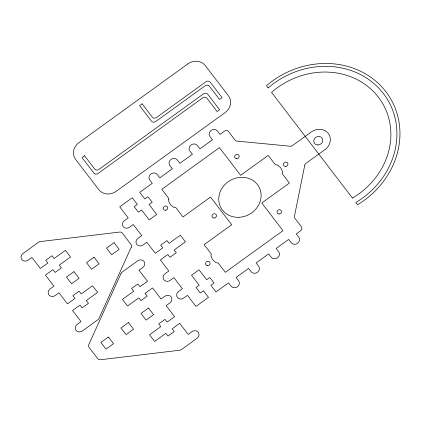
<?xml version="1.0" encoding="UTF-8"?>
<svg xmlns="http://www.w3.org/2000/svg" width="421" height="421" viewBox="0 0 421 421"><rect width="100%" height="100%" fill="white"/><g stroke="black" fill="none" stroke-linecap="round" stroke-linejoin="round"><path stroke-width="0.63" d="M168.537 199.528L168.784 201.412L169.91 203.675A16.377 14.703 -29.2 0 0 171.147 205.285L173.826 207.437L175.768 207.574L182.967 216.978L210.542 197.054L231.718 224.725L204.143 244.648L211.342 254.058L210.916 255.9L212.268 259.015A16.377 14.703 -29.2 0 0 213.5 260.625L216.178 262.778L218.12 262.909L225.319 272.319L282.975 230.655L261.799 202.985L289.374 183.056L282.175 173.652L282.602 171.805L281.254 168.695A16.377 14.703 -29.2 0 0 280.018 167.084L277.339 164.932L275.397 164.795L268.198 155.391L240.623 175.315L219.446 147.645L161.79 189.308L168.989 198.717L168.537 199.528M304.751 165.216L294.463 216.189A3.1 2.784 -29.2 0 0 294.926 218.288L301.425 226.777A3.1 2.784 -29.2 0 1 300.61 230.803L296.226 233.971L298.763 237.291A4.647 4.173 -29.2 0 1 297.547 243.333A4.647 4.173 -29.2 0 1 291.243 242.728L288.701 239.407L276.171 248.464L278.713 251.784A4.647 4.173 -29.2 0 1 277.492 257.82A4.647 4.173 -29.2 0 1 271.192 257.22L268.651 253.9L256.115 262.957L258.657 266.277A4.647 4.173 -29.2 0 1 257.436 272.313A4.647 4.173 -29.2 0 1 251.137 271.713L248.595 268.393L236.06 277.45L238.602 280.77A4.647 4.173 -29.2 0 1 237.381 286.806A4.647 4.173 -29.2 0 1 231.082 286.201L228.54 282.88L216.005 291.937L210.921 285.301L214.057 283.033L209.821 277.502L206.69 279.765L199.065 269.803L191.544 275.239L199.17 285.201L196.033 287.464L200.27 293L203.401 290.732L208.484 297.373L195.949 306.43L187.482 295.363L183.719 298.079A4.647 4.173 -29.2 0 1 177.42 297.479A4.647 4.173 -29.2 0 1 178.636 291.443L182.398 288.722L173.926 277.655L170.168 280.375A4.647 4.173 -29.2 0 1 163.864 279.77A4.647 4.173 -29.2 0 1 165.085 273.734L168.847 271.013L160.375 259.946L167.895 254.516L170.01 257.278L176.278 252.753L174.162 249.985L185.44 241.833L180.362 235.192L169.079 243.343L166.963 240.575L160.696 245.106L162.811 247.874L155.291 253.305L146.818 242.238L143.061 244.959A4.647 4.173 -29.2 0 1 136.757 244.354A4.647 4.173 -29.2 0 1 137.977 238.318L141.74 235.597L133.268 224.53L129.505 227.251A4.647 4.173 -29.2 0 1 123.206 226.645A4.647 4.173 -29.2 0 1 124.427 220.609L128.184 217.889L119.717 206.822L132.247 197.765L137.33 204.406L134.199 206.669L138.435 212.205L141.567 209.942L149.192 219.899L156.712 214.468L149.087 204.506L152.218 202.243L147.987 196.707L144.85 198.97L139.767 192.334L152.302 183.272L149.76 179.956A4.647 4.173 -29.2 0 1 150.981 173.915A4.647 4.173 -29.2 0 1 157.28 174.52L159.822 177.841L172.357 168.784L169.816 165.464A4.647 4.173 -29.2 0 1 171.037 159.422A4.647 4.173 -29.2 0 1 177.336 160.027L179.878 163.348L192.413 154.291L189.871 150.971A4.647 4.173 -29.2 0 1 191.092 144.935A4.647 4.173 -29.2 0 1 197.391 145.534L199.933 148.855L212.468 139.798L209.926 136.478A4.647 4.173 -29.2 0 1 211.142 130.442A4.647 4.173 -29.2 0 1 217.446 131.047L219.988 134.362L224.372 131.194A3.1 2.784 -29.2 0 1 228.577 131.594L235.071 140.088A3.1 2.784 -29.2 0 0 237.007 141.119L290.206 146.213A3.1 2.784 -29.2 0 0 292.474 145.582L311.493 131.841A12.393 11.13 -29.2 0 1 328.296 133.446A12.393 11.13 -29.2 0 1 325.044 149.55L306.03 163.29A3.1 2.784 -29.2 0 0 304.751 165.216M131.257 247.19L98.988 318.392A3.1 2.784 -29.2 0 1 97.919 319.692L82.342 330.943A4.647 4.173 -29.2 0 1 76.043 330.343A4.647 4.173 -29.2 0 1 77.259 324.307L81.021 321.586L72.549 310.519L80.069 305.083L82.19 307.851L88.452 303.325L86.337 300.557L97.619 292.406L92.536 285.764L81.253 293.916L79.137 291.148L72.87 295.679L74.985 298.447L67.465 303.878L58.998 292.811L55.235 295.526A4.647 4.173 -29.2 0 1 48.936 294.926A4.647 4.173 -29.2 0 1 50.152 288.89L53.914 286.169L45.442 275.102L52.962 269.672L55.083 272.434L61.35 267.909L59.229 265.141L70.512 256.989L65.429 250.348L54.146 258.499L52.03 255.731L45.763 260.262L47.883 263.03L40.358 268.461L31.891 257.394L28.128 260.115A4.647 4.173 -29.2 0 1 21.829 259.51A4.647 4.173 -29.2 0 1 23.05 253.474L38.621 242.217A3.1 2.784 -29.2 0 1 40.211 241.591L119.675 232.055A3.1 2.784 -29.2 0 1 122.29 233.081L130.999 244.459A3.1 2.784 -29.2 0 1 131.257 247.19M121.064 273.408L88.794 344.61A3.1 2.784 -29.2 0 0 89.052 347.341L97.761 358.718A3.1 2.784 -29.2 0 0 100.377 359.745L179.846 350.209A3.1 2.784 -29.2 0 0 181.43 349.583L197.007 338.326A4.647 4.173 -29.2 0 0 198.223 332.29A4.647 4.173 -29.2 0 0 191.923 331.69L188.161 334.406L179.693 323.339L172.173 328.769L174.289 331.538L168.021 336.069L165.906 333.3L154.623 341.452L149.539 334.811L160.822 326.659L158.701 323.891L164.969 319.365L167.09 322.133L174.61 316.697L166.137 305.63L169.9 302.915A4.647 4.173 -29.2 0 0 171.115 296.873A4.647 4.173 -29.2 0 0 164.816 296.273L161.054 298.989L152.586 287.922L145.066 293.358L147.182 296.121L140.914 300.652L138.798 297.884L127.516 306.035L122.432 299.394L133.715 291.243L131.599 288.474L137.867 283.949L139.982 286.717L147.503 281.281L139.03 270.214L142.793 267.498A4.647 4.173 -29.2 0 0 144.008 261.457A4.647 4.173 -29.2 0 0 137.709 260.857L122.132 272.108A3.1 2.784 -29.2 0 0 121.064 273.408M187.834 63.924L78.964 142.593A12.888 11.578 -29.2 0 0 75.585 159.338L98.756 189.613A12.888 11.578 -29.2 0 0 116.238 191.287L225.103 112.617A12.888 11.578 -29.2 0 0 228.487 95.872L205.311 65.597A12.888 11.578 -29.2 0 0 187.834 63.924M142.114 103.834L139.609 105.645L151.465 121.137A3.1 2.784 -29.2 0 0 155.665 121.543L205.174 85.763A3.1 2.784 -29.2 0 1 209.379 86.168L219.541 99.451L222.051 97.635L210.19 82.142A3.1 2.784 -29.2 0 0 205.99 81.742L156.48 117.517A3.1 2.784 -29.2 0 1 152.281 117.117L142.114 103.834M84.526 155.759L82.021 157.575L93.878 173.068A3.1 2.784 -29.2 0 0 98.077 173.468L202.738 97.84A3.1 2.784 -29.2 0 1 206.937 98.24L217.104 111.523L219.609 109.713L207.753 94.22A3.1 2.784 -29.2 0 0 203.554 93.815L98.893 169.442A3.1 2.784 -29.2 0 1 94.693 169.042L84.526 155.759M73.97 271.677L66.45 277.113L71.528 283.754L79.053 278.318L73.97 271.677M94.025 257.189L86.505 262.62L91.583 269.261L99.103 263.83L94.025 257.189M114.075 242.696L106.555 248.132L111.639 254.768L119.159 249.337L114.075 242.696M108.413 337.032L100.893 342.462L105.976 349.104L113.496 343.673L108.413 337.032M128.468 322.539L120.948 327.975L126.032 334.611L133.552 329.18L128.468 322.539M148.524 308.046L141.003 313.482L146.082 320.123L153.602 314.687L148.524 308.046M268.156 87.936L266.456 85.716A83.642 75.112 -29.2 0 1 385.952 91.783A83.642 75.112 -29.2 0 1 357.55 204.732L355.845 202.506A80.543 72.328 -29.2 0 0 383.447 93.594A80.543 72.328 -29.2 0 0 268.156 87.936M352.44 198.059L271.561 92.388A74.349 66.765 -29.2 0 1 378.432 97.219A74.349 66.765 -29.2 0 1 352.44 198.059M317.944 144.982A4.647 4.173 -29.2 0 0 322.354 138.477A4.647 4.173 -29.2 0 0 314.513 138.62A4.647 4.173 -29.2 0 0 317.944 144.982M285.517 166.39A2.321 2.084 -29.2 0 0 287.722 163.132A2.321 2.084 -29.2 0 0 283.801 163.206A2.321 2.084 -29.2 0 0 285.517 166.39M214.073 218.015A2.321 2.084 -29.2 0 0 216.278 214.763A2.321 2.084 -29.2 0 0 212.358 214.831A2.321 2.084 -29.2 0 0 214.073 218.015M165.321 210.274A2.321 2.084 -29.2 0 0 167.526 207.016A2.321 2.084 -29.2 0 0 163.606 207.09A2.321 2.084 -29.2 0 0 165.321 210.274M236.765 158.643A2.321 2.084 -29.2 0 0 238.97 155.391A2.321 2.084 -29.2 0 0 235.05 155.465A2.321 2.084 -29.2 0 0 236.765 158.643M207.674 265.609A2.321 2.084 -29.2 0 0 209.879 262.357A2.321 2.084 -29.2 0 0 205.958 262.43A2.321 2.084 -29.2 0 0 207.674 265.609M279.118 213.984A2.321 2.084 -29.2 0 0 281.323 210.732A2.321 2.084 -29.2 0 0 277.402 210.8A2.321 2.084 -29.2 0 0 279.118 213.984M238.407 217.32A21.687 19.471 -29.2 0 0 258.989 186.956A21.687 19.471 -29.2 0 0 222.399 187.629A21.687 19.471 -29.2 0 0 238.407 217.32"/></g></svg>
